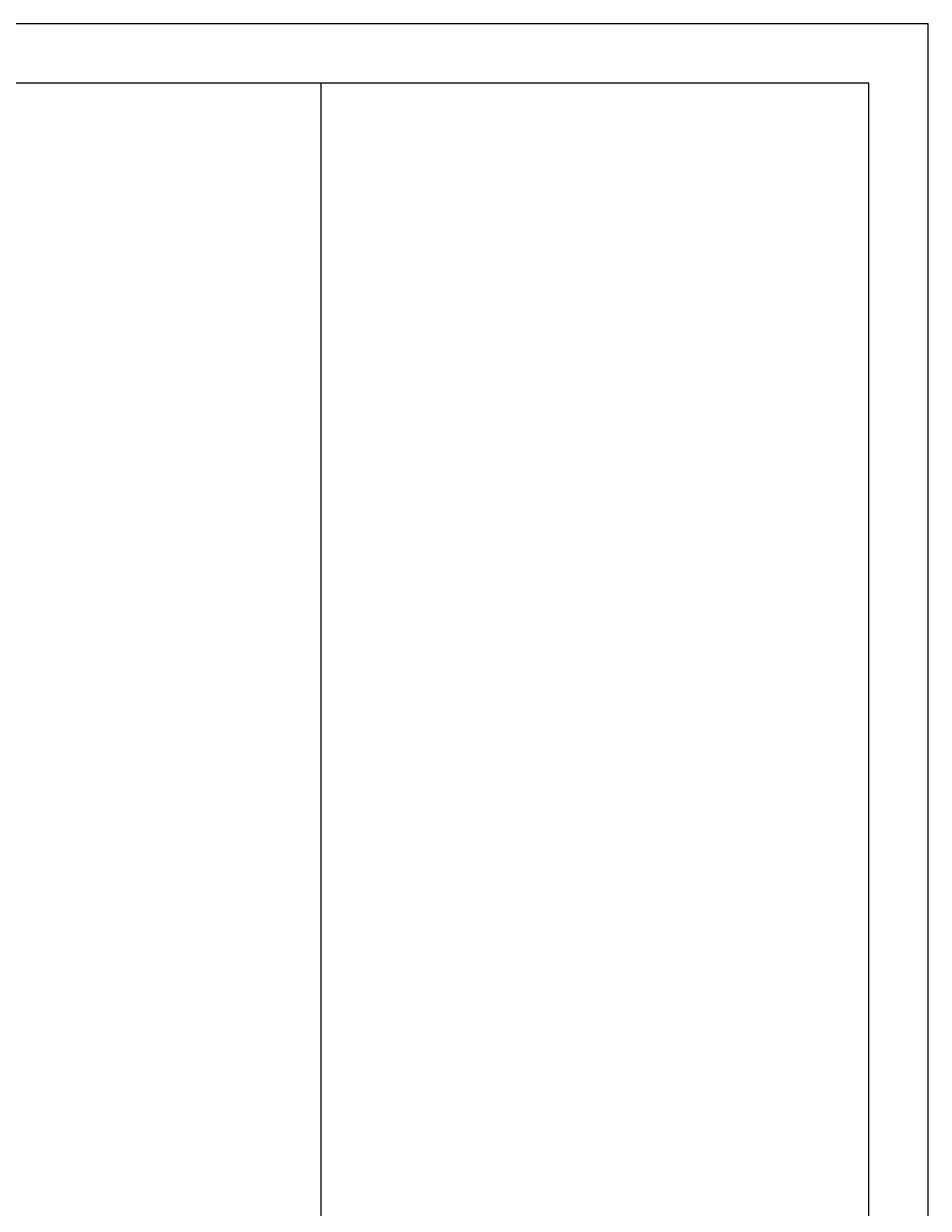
# Model space of a CAD drawing. Header units: metres. Extents: x 0 to 2940, y 0 to 2079.
# Drawn here: x 2409 to 2940, y 1383 to 2079 of the extents above; entities that cross this region are included whole.
import ezdxf

# ---------------------------------------------------------------- set-up
doc = ezdxf.new("R2010")
doc.units = ezdxf.units.M
for name, color, linetype in [('图层1', 8, 'Continuous'), ('图框', 5, 'Continuous'), ('外形', 3, 'Continuous')]:
    doc.layers.add(name, color=color, linetype=linetype)

msp = doc.modelspace()

# ---------------------------------------------------------------- linework, layer by layer
at = {"layer": '图层1'}
for p, q in [((2940, 2079), (0, 2079)), ((2940, 0), (2940, 2079))]:
    msp.add_line(p, q, dxfattribs=at)
at = {"layer": '图框'}
for p, q in [((2905, 2044), (35, 2044)), ((2905, 35), (2905, 2044))]:
    msp.add_line(p, q, dxfattribs=at)
at = {"layer": '外形'}
msp.add_line((2583.56, 35), (2583.56, 2044), dxfattribs=at)

doc.saveas('drawing.dxf')
